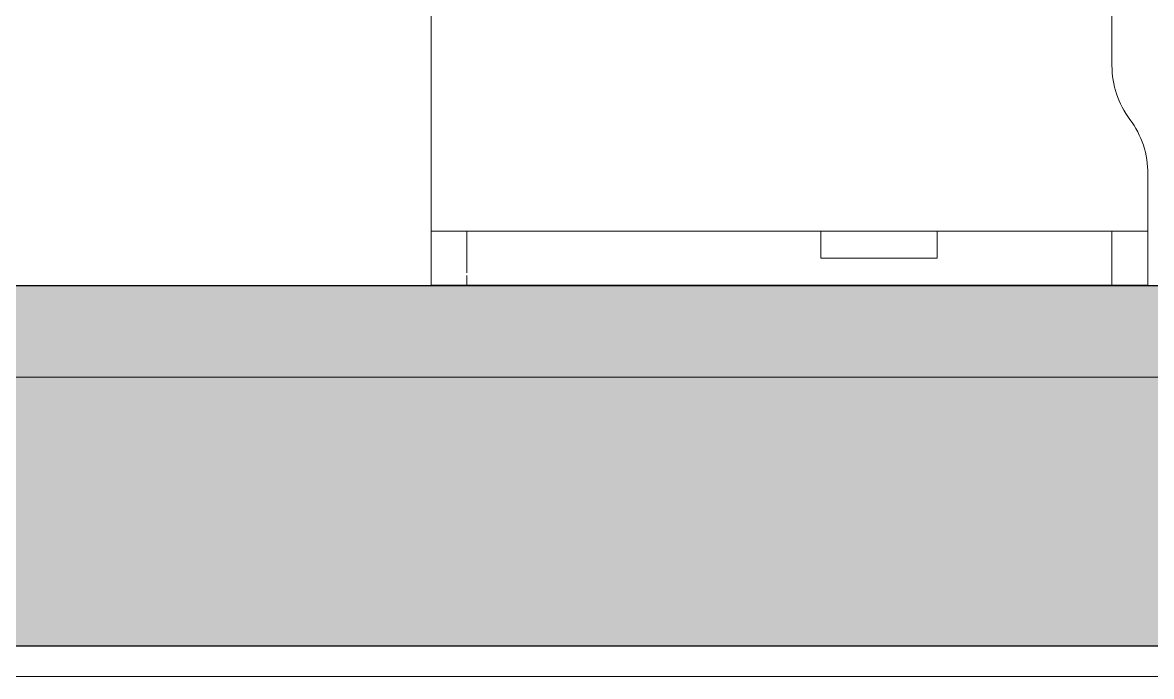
# Model space of a CAD drawing. Header units: millimetres. Extents: x 155927 to 317870, y -36033 to 97293.
# Drawn here: x 203926 to 205186, y 8934 to 9664 of the extents above; entities that cross this region are included whole.
import ezdxf

# ---------------------------------------------------------------- set-up
doc = ezdxf.new("R2010")
doc.units = ezdxf.units.MM
doc.header["$MEASUREMENT"] = 0
for name, color, linetype, lineweight in [('A-GLAZ-CURT', 7, 'CONTINUOUS', 9), ('A-WALL', 7, 'CONTINUOUS', 9), ('A-WALL-PATT', 7, 'CONTINUOUS', 9), ('I-FURN', 8, 'CONTINUOUS', 9), ('I-WALL', 7, 'CONTINUOUS', 9)]:
    doc.layers.add(name, color=color, linetype=linetype, lineweight=lineweight)

msp = doc.modelspace()

# ---------------------------------------------------------------- hatches: boundary and pattern name
at = {"layer": 'A-WALL-PATT'}
h = msp.add_hatch(color=256, dxfattribs=at)
h.paths.add_polyline_path([(206283.8, 9267.6), (206283.8, 9369.6), (202692.8, 9369.6), (202692.8, 9267.6), (205793, 9267.6)], flags=0)
h.paths.add_polyline_path([(199908.8, 9267.6), (199908.8, 9369.6), (197042.8, 9369.6), (197042.8, 9267.6), (199778.5, 9267.6)], flags=0)
h = msp.add_hatch(color=256, dxfattribs=at)
h.paths.add_polyline_path([(231130.8, 8967.6), (231130.8, 9267.6), (228942.8, 9267.6), (228942.8, 8967.6), (229850.8, 8967.6)], flags=0)
h.paths.add_polyline_path([(224437.8, 8967.6), (224658.8, 8967.6), (224658.8, 9267.6), (221442.8, 9267.6), (221442.8, 8967.6), (223836.3, 8967.6)], flags=0)
h.paths.add_polyline_path([(217158.8, 8967.6), (217158.8, 9267.6), (215617.8, 9267.6), (215617.8, 8967.6), (216619, 8967.6)], flags=0)
h.paths.add_polyline_path([(213983.8, 8967.6), (213983.8, 9267.6), (212817.8, 9267.6), (212817.8, 8967.6), (213010.3, 8967.6)], flags=0)
h.paths.add_polyline_path([(205793, 8967.6), (206283.8, 8967.6), (206283.8, 9267.6), (202692.8, 9267.6), (202692.8, 8967.6), (204590.1, 8967.6)], flags=0)
h.paths.add_polyline_path([(199778.5, 8967.6), (199908.8, 8967.6), (199908.8, 9267.6), (197042.8, 9267.6), (197042.8, 8967.6), (198575.7, 8967.6)], flags=0)

# ---------------------------------------------------------------- linework, layer by layer
at = {"layer": 'A-GLAZ-CURT', "lineweight": 20}
for p, q in [((205792.8, 8967.6), (202808.8, 8967.6)), ((202808.8, 8933.6), (205792.8, 8933.6))]:
    msp.add_line(p, q, dxfattribs=at)
at = {"layer": 'A-WALL'}
msp.add_line((206283.8, 9267.6), (202692.8, 9267.6), dxfattribs=at)
at = {"layer": 'A-WALL', "lineweight": 30}
msp.add_line((202692.8, 8967.6), (206283.8, 8967.6), dxfattribs=at)
at = {"layer": 'I-FURN'}
for p, q in [((204381.8, 10770.6), (204381.8, 9370.6)), ((204381.8, 9370.6), (204381.8, 10770.6)), ((205141.8, 9615.6), (205141.8, 10303.8)), ((205141.8, 10303.8), (205141.8, 9615.6)), ((205181.8, 9370.6), (205181.8, 9494.5)), ((205181.8, 9494.5), (205181.8, 9370.6)), ((204381.8, 9430.6), (204816.8, 9430.6)), ((204421.8, 9430.6), (204381.8, 9430.6)), ((204381.8, 9430.6), (204381.8, 9370.6)), ((204381.8, 9370.6), (204381.8, 9430.6)), ((205141.8, 9430.6), (204421.8, 9430.6)), ((204421.8, 9430.6), (204421.8, 9384.2)), ((204421.8, 9430.6), (204421.8, 9384.2)), ((204816.8, 9430.6), (204946.8, 9430.6)), ((204816.8, 9430.6), (204816.8, 9400.6)), ((204816.8, 9400.6), (204816.8, 9430.6)), ((204946.8, 9430.6), (205181.8, 9430.6)), ((204946.8, 9430.6), (204946.8, 9400.6)), ((204946.8, 9430.6), (204946.8, 9400.6)), ((205181.8, 9430.6), (205141.8, 9430.6)), ((205141.8, 9430.6), (205141.8, 9370.6)), ((205141.8, 9430.6), (205141.8, 9370.6)), ((205181.8, 9430.6), (205181.8, 9370.6)), ((205181.8, 9430.6), (205181.8, 9370.6)), ((204946.8, 9400.6), (204816.8, 9400.6)), ((204816.8, 9400.6), (204946.8, 9400.6)), ((204421.8, 9381.2), (204421.8, 9370.6)), ((204421.8, 9381.2), (204421.8, 9370.6)), ((204381.8, 9370.6), (204421.8, 9370.6)), ((205181.8, 9370.6), (204381.8, 9370.6)), ((204381.8, 9370.6), (205181.8, 9370.6)), ((205181.8, 9370.6), (204381.8, 9370.6)), ((204421.8, 9370.6), (205141.8, 9370.6)), ((205141.8, 9370.6), (205181.8, 9370.6))]:
    msp.add_line(p, q, dxfattribs=at)
for centre, start, end in [((205241.8, 9615.6), 180, 216.8699), ((205241.8, 9615.6), 180, 216.8699), ((205081.8, 9495.6), 359.3744, 36.8699), ((205081.8, 9495.6), 359.3744, 36.8699)]:
    msp.add_arc(centre, 100, start, end, dxfattribs=at)
at = {"layer": 'I-WALL', "lineweight": 30}
msp.add_line((206283.8, 9369.6), (202692.8, 9369.6), dxfattribs=at)
at = {"layer": 'I-WALL'}
msp.add_line((202692.8, 9267.6), (206283.8, 9267.6), dxfattribs=at)

doc.saveas('drawing.dxf')
